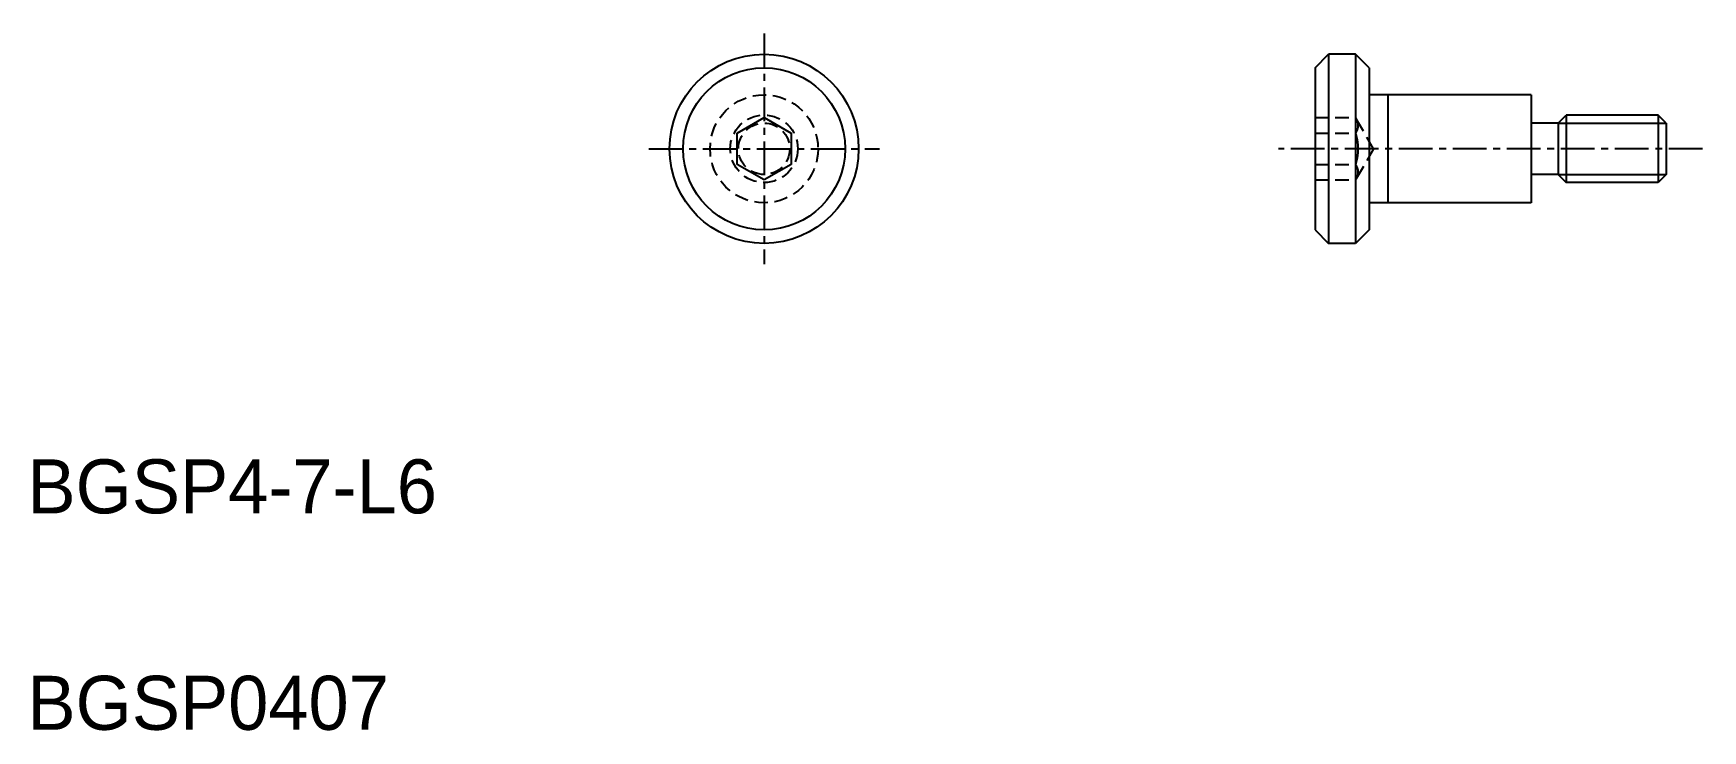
# Model space of a CAD drawing. Extents: x 135 to 196.8, y 139.3 to 165.1.
import ezdxf

# ---------------------------------------------------------------- set-up
doc = ezdxf.new("R2010")
doc.units = 0
doc.linetypes.add('CENTER', pattern=[2, 1.25, -0.25, 0.25, -0.25])
doc.linetypes.add('DASHED', pattern=[0.75, 0.5, -0.25])
doc.layers.get('0').update_dxf_attribs({"linetype": 'CONTINUOUS'})
doc.layers.add('CENTER', color=1, linetype='CENTER')

msp = doc.modelspace()

# ---------------------------------------------------------------- linework, layer by layer
at = {"color": 7, "linetype": 'CONTINUOUS'}
for p, q in [((182.459, 163.845), (182.959, 164.345)), ((182.459, 163.845), (182.459, 157.845)), ((182.959, 164.345), (182.959, 157.345)), ((183.959, 164.345), (182.959, 164.345)), ((183.959, 164.345), (183.959, 157.345)), ((184.459, 163.845), (183.959, 164.345)), ((184.459, 163.845), (184.459, 157.845)), ((190.459, 162.845), (184.459, 162.845)), ((185.159, 162.845), (185.159, 158.845)), ((190.459, 162.845), (190.459, 158.845)), ((161.058, 161.423), (162.058, 162)), ((162.058, 162), (163.058, 161.423)), ((195.159, 162.095), (191.759, 162.095)), ((161.058, 160.268), (161.058, 161.423)), ((163.058, 161.423), (163.058, 160.268)), ((191.459, 161.795), (190.459, 161.795)), ((191.459, 161.795), (191.459, 159.895)), ((195.459, 161.795), (195.459, 159.895)), ((162.058, 159.691), (161.058, 160.268)), ((163.058, 160.268), (162.058, 159.691)), ((191.459, 159.895), (190.459, 159.895)), ((195.159, 159.595), (191.759, 159.595)), ((190.459, 158.845), (184.459, 158.845)), ((182.459, 157.845), (182.959, 157.345)), ((184.459, 157.845), (183.959, 157.345)), ((183.959, 157.345), (182.959, 157.345))]:
    msp.add_line(p, q, dxfattribs=at)
at = {"color": 3, "linetype": 'DASHED'}
for p, q in [((182.459, 162), (183.959, 162)), ((184.625, 160.845), (183.959, 162)), ((182.459, 161.423), (183.959, 161.423)), ((184.625, 160.845), (183.959, 159.691)), ((182.459, 160.268), (183.959, 160.268)), ((182.459, 159.691), (183.959, 159.691))]:
    msp.add_line(p, q, dxfattribs=at)
for p, q in [((191.459, 161.795), (191.759, 162.095)), ((191.759, 162.095), (191.759, 159.595)), ((195.459, 161.795), (195.159, 162.095)), ((195.159, 162.095), (195.159, 159.595)), ((191.459, 159.895), (191.759, 159.595)), ((195.459, 159.895), (195.159, 159.595))]:
    msp.add_line(p, q)
at = {"color": 3, "linetype": 'CONTINUOUS'}
for p, q in [((191.459, 161.795), (195.459, 161.795)), ((191.459, 159.895), (195.459, 159.895))]:
    msp.add_line(p, q, dxfattribs=at)
at = {"color": 3, "linetype": 'DASHED'}
for points in [[(183.959, 162, 0), (183.963, 161.993, 0), (183.967, 161.986, 0), (183.97, 161.979, 0), (183.974, 161.973, 0), (183.978, 161.966, 0), (183.981, 161.959, 0), (183.984, 161.953, 0), (183.988, 161.946, 0), (183.991, 161.939, 0), (183.994, 161.933, 0), (183.997, 161.926, 0), (184, 161.92, 0), (184.003, 161.914, 0), (184.005, 161.907, 0), (184.008, 161.901, 0), (184.01, 161.895, 0), (184.013, 161.889, 0), (184.015, 161.883, 0), (184.017, 161.877, 0), (184.02, 161.87, 0), (184.022, 161.864, 0), (184.024, 161.858, 0), (184.026, 161.852, 0), (184.027, 161.846, 0), (184.029, 161.84, 0), (184.031, 161.835, 0), (184.032, 161.829, 0), (184.034, 161.823, 0), (184.035, 161.817, 0), (184.037, 161.811, 0), (184.038, 161.805, 0), (184.039, 161.8, 0), (184.04, 161.794, 0), (184.041, 161.788, 0), (184.042, 161.782, 0), (184.043, 161.777, 0), (184.044, 161.771, 0), (184.045, 161.765, 0), (184.045, 161.76, 0), (184.046, 161.754, 0), (184.047, 161.748, 0), (184.047, 161.743, 0), (184.047, 161.737, 0), (184.048, 161.731, 0), (184.048, 161.726, 0), (184.048, 161.72, 0), (184.048, 161.714, 0), (184.048, 161.709, 0), (184.048, 161.703, 0), (184.048, 161.697, 0), (184.048, 161.692, 0), (184.047, 161.686, 0), (184.047, 161.68, 0), (184.047, 161.675, 0), (184.046, 161.669, 0), (184.045, 161.663, 0), (184.045, 161.658, 0), (184.044, 161.652, 0), (184.043, 161.646, 0), (184.042, 161.641, 0), (184.041, 161.635, 0), (184.04, 161.629, 0), (184.039, 161.623, 0), (184.038, 161.618, 0), (184.037, 161.612, 0), (184.035, 161.606, 0), (184.034, 161.6, 0), (184.032, 161.594, 0), (184.031, 161.588, 0), (184.029, 161.582, 0), (184.027, 161.577, 0), (184.026, 161.571, 0), (184.024, 161.565, 0), (184.022, 161.559, 0), (184.02, 161.553, 0), (184.017, 161.546, 0), (184.015, 161.54, 0), (184.013, 161.534, 0), (184.01, 161.528, 0), (184.008, 161.522, 0), (184.005, 161.516, 0), (184.003, 161.509, 0), (184, 161.503, 0), (183.997, 161.496, 0), (183.994, 161.49, 0), (183.991, 161.484, 0), (183.988, 161.477, 0), (183.984, 161.47, 0), (183.981, 161.464, 0), (183.978, 161.457, 0), (183.974, 161.45, 0), (183.97, 161.444, 0), (183.967, 161.437, 0), (183.963, 161.43, 0), (183.959, 161.423, 0)], [(183.959, 161.423, 0), (183.963, 161.409, 0), (183.967, 161.395, 0), (183.97, 161.381, 0), (183.974, 161.368, 0), (183.978, 161.354, 0), (183.981, 161.341, 0), (183.984, 161.328, 0), (183.988, 161.314, 0), (183.991, 161.301, 0), (183.994, 161.288, 0), (183.997, 161.275, 0), (184, 161.263, 0), (184.003, 161.25, 0), (184.005, 161.237, 0), (184.008, 161.225, 0), (184.01, 161.212, 0), (184.013, 161.2, 0), (184.015, 161.188, 0), (184.017, 161.176, 0), (184.02, 161.163, 0), (184.022, 161.151, 0), (184.024, 161.139, 0), (184.026, 161.127, 0), (184.027, 161.115, 0), (184.029, 161.103, 0), (184.031, 161.092, 0), (184.032, 161.08, 0), (184.034, 161.068, 0), (184.035, 161.056, 0), (184.037, 161.045, 0), (184.038, 161.033, 0), (184.039, 161.022, 0), (184.04, 161.01, 0), (184.041, 160.999, 0), (184.042, 160.987, 0), (184.043, 160.976, 0), (184.044, 160.964, 0), (184.045, 160.953, 0), (184.045, 160.942, 0), (184.046, 160.93, 0), (184.047, 160.919, 0), (184.047, 160.908, 0), (184.047, 160.896, 0), (184.048, 160.885, 0), (184.048, 160.874, 0), (184.048, 160.862, 0), (184.048, 160.851, 0), (184.048, 160.84, 0), (184.048, 160.829, 0), (184.048, 160.817, 0), (184.048, 160.806, 0), (184.047, 160.795, 0), (184.047, 160.783, 0), (184.047, 160.772, 0), (184.046, 160.761, 0), (184.045, 160.749, 0), (184.045, 160.738, 0), (184.044, 160.727, 0), (184.043, 160.715, 0), (184.042, 160.704, 0), (184.041, 160.692, 0), (184.04, 160.681, 0), (184.039, 160.669, 0), (184.038, 160.658, 0), (184.037, 160.646, 0), (184.035, 160.634, 0), (184.034, 160.623, 0), (184.032, 160.611, 0), (184.031, 160.599, 0), (184.029, 160.587, 0), (184.027, 160.576, 0), (184.026, 160.564, 0), (184.024, 160.552, 0), (184.022, 160.54, 0), (184.02, 160.528, 0), (184.017, 160.515, 0), (184.015, 160.503, 0), (184.013, 160.491, 0), (184.01, 160.478, 0), (184.008, 160.466, 0), (184.005, 160.454, 0), (184.003, 160.441, 0), (184, 160.428, 0), (183.997, 160.415, 0), (183.994, 160.403, 0), (183.991, 160.39, 0), (183.988, 160.377, 0), (183.984, 160.363, 0), (183.981, 160.35, 0), (183.978, 160.337, 0), (183.974, 160.323, 0), (183.97, 160.31, 0), (183.967, 160.296, 0), (183.963, 160.282, 0), (183.959, 160.268, 0)], [(183.959, 160.268, 0), (183.963, 160.261, 0), (183.967, 160.254, 0), (183.97, 160.247, 0), (183.974, 160.241, 0), (183.978, 160.234, 0), (183.981, 160.227, 0), (183.984, 160.22, 0), (183.988, 160.214, 0), (183.991, 160.207, 0), (183.994, 160.201, 0), (183.997, 160.194, 0), (184, 160.188, 0), (184.003, 160.182, 0), (184.005, 160.175, 0), (184.008, 160.169, 0), (184.01, 160.163, 0), (184.013, 160.157, 0), (184.015, 160.151, 0), (184.017, 160.144, 0), (184.02, 160.138, 0), (184.022, 160.132, 0), (184.024, 160.126, 0), (184.026, 160.12, 0), (184.027, 160.114, 0), (184.029, 160.108, 0), (184.031, 160.103, 0), (184.032, 160.097, 0), (184.034, 160.091, 0), (184.035, 160.085, 0), (184.037, 160.079, 0), (184.038, 160.073, 0), (184.039, 160.068, 0), (184.04, 160.062, 0), (184.041, 160.056, 0), (184.042, 160.05, 0), (184.043, 160.045, 0), (184.044, 160.039, 0), (184.045, 160.033, 0), (184.045, 160.027, 0), (184.046, 160.022, 0), (184.047, 160.016, 0), (184.047, 160.01, 0), (184.047, 160.005, 0), (184.048, 159.999, 0), (184.048, 159.994, 0), (184.048, 159.988, 0), (184.048, 159.982, 0), (184.048, 159.977, 0), (184.048, 159.971, 0), (184.048, 159.965, 0), (184.048, 159.96, 0), (184.047, 159.954, 0), (184.047, 159.948, 0), (184.047, 159.943, 0), (184.046, 159.937, 0), (184.045, 159.931, 0), (184.045, 159.926, 0), (184.044, 159.92, 0), (184.043, 159.914, 0), (184.042, 159.909, 0), (184.041, 159.903, 0), (184.04, 159.897, 0), (184.039, 159.891, 0), (184.038, 159.886, 0), (184.037, 159.88, 0), (184.035, 159.874, 0), (184.034, 159.868, 0), (184.032, 159.862, 0), (184.031, 159.856, 0), (184.029, 159.85, 0), (184.027, 159.844, 0), (184.026, 159.839, 0), (184.024, 159.833, 0), (184.022, 159.827, 0), (184.02, 159.82, 0), (184.017, 159.814, 0), (184.015, 159.808, 0), (184.013, 159.802, 0), (184.01, 159.796, 0), (184.008, 159.79, 0), (184.005, 159.783, 0), (184.003, 159.777, 0), (184, 159.771, 0), (183.997, 159.764, 0), (183.994, 159.758, 0), (183.991, 159.752, 0), (183.988, 159.745, 0), (183.984, 159.738, 0), (183.981, 159.732, 0), (183.978, 159.725, 0), (183.974, 159.718, 0), (183.97, 159.712, 0), (183.967, 159.705, 0), (183.963, 159.698, 0), (183.959, 159.691, 0)]]:
    msp.add_polyline3d(points, dxfattribs=at)
at = {"color": 7, "linetype": 'CONTINUOUS'}
for radius in [3.5, 3]:
    msp.add_circle((162.058, 160.845), radius, dxfattribs=at)
at = {"color": 3, "linetype": 'DASHED'}
for radius in [2, 1.25, 0.95]:
    msp.add_circle((162.058, 160.845), radius, dxfattribs=at)
at = {"layer": 'CENTER', "color": 1, "linetype": 'CENTER'}
for p, q in [((162.058, 165.116), (162.058, 156.575)), ((157.788, 160.845), (166.329, 160.845)), ((196.81, 160.845), (181.109, 160.845))]:
    msp.add_line(p, q, dxfattribs=at)

# ---------------------------------------------------------------- texts
at = {"color": 7, "linetype": 'CONTINUOUS'}
for s, p in [('BGSP4-7-L6', (134.783, 147.352)), ('BGSP0407', (134.783, 139.342))]:
    msp.add_text(s, height=2, dxfattribs=at).set_placement(p)

doc.saveas('drawing.dxf')
